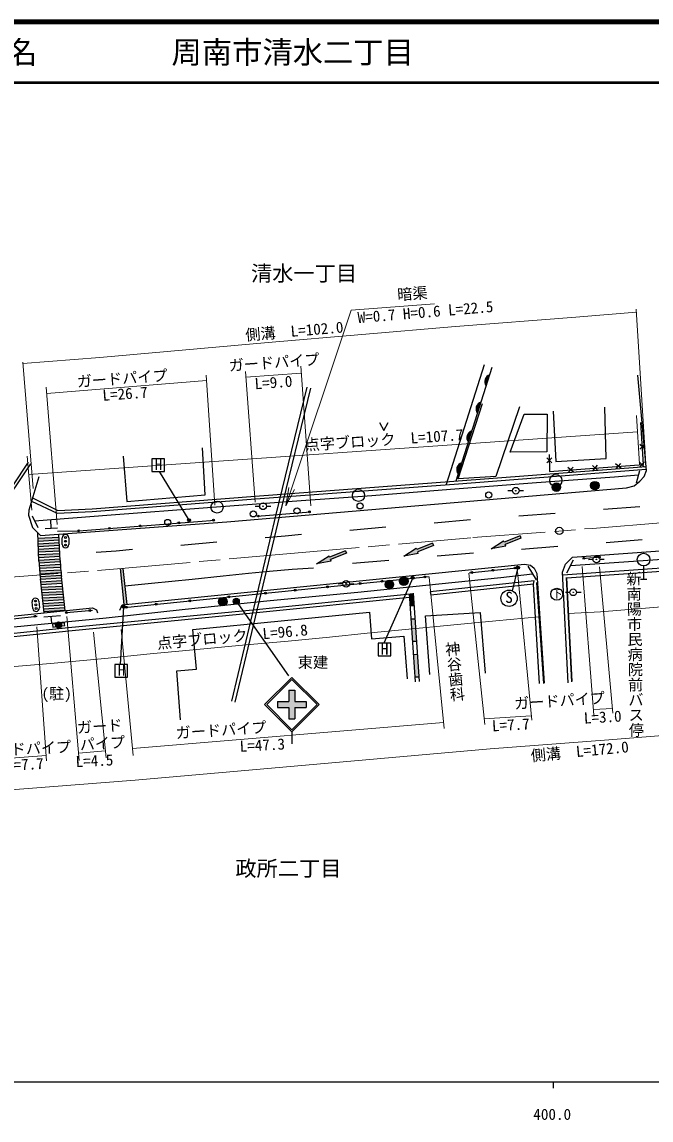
# Model space of a CAD drawing. Units: millimetres at full size, sheet at 1:1000; details may follow other scales. Extents: x 40000 to 215591630, y -28393650 to 380000.
# Drawn here: x 380353 to 484150, y 198715 to 380000 of the extents above; entities that cross this region are included whole.
import ezdxf
from ezdxf.enums import TextEntityAlignment as Align

# ---------------------------------------------------------------- set-up
doc = ezdxf.new("R2010")
doc.units = ezdxf.units.MM
doc.header["$LTSCALE"] = 1000
doc.linetypes.add('CHAIN', pattern=[18.5, 12, -1.5, 3.5, -1.5])
for name, color, linetype, lineweight in [('M-BGD', 7, 'Continuous', 25), ('M-BGD-EXST', 7, 'Continuous', 25), ('M-BMK', 2, 'CHAIN', 13), ('M-BMK-SRVR', 3, 'Continuous', 25), ('M-STR-HTXT', 7, 'Continuous', 13), ('M-STR-STRC', 7, 'Continuous', 25), ('M-TTL', 2, 'Continuous', 140), ('M-TTL-BAND', 7, 'Continuous', 25), ('M-TTL-LINE', 7, 'Continuous', 50)]:
    doc.layers.add(name, color=color, linetype=linetype, lineweight=lineweight)
doc.layers.add('M-BMK-HTXT', color=7, linetype='Continuous')
doc.layers.add('M-TTL-TXT', color=7, linetype='Continuous')
doc.styles.add('@ＭＳ ゴシック', font='')
doc.styles.add('ＭＳ ゴシック', font='')
doc.styles.get('@ＭＳ ゴシック').set_extended_font_data('@MS Gothic')
doc.styles.get('ＭＳ ゴシック').set_extended_font_data('MS Gothic')

# ---------------------------------------------------------------- blocks, each defined once
blk = doc.blocks.new('F25')
at = {"layer": 'M-BGD'}
blk.add_hatch(color=256, dxfattribs=at).paths.add_polyline_path([(-74, 44, 1), (26, 44, 1)])
for p, q in [((-574, 44), (-1324, 44)), ((526, 44), (1276, 44))]:
    blk.add_line(p, q, dxfattribs=at)
for radius in [550, 50]:
    blk.add_circle((-24, 44), radius, dxfattribs=at)
blk = doc.blocks.new('open_arrow')
at = {"color": 0, "linetype": 'Continuous', "lineweight": -2}
blk.add_lwpolyline([(7.5, 1.25), (0, 0), (7.5, -1.25)], dxfattribs=at)

msp = doc.modelspace()

# ---------------------------------------------------------------- hatches: boundary and pattern name
at = {"layer": 'M-BGD'}
for points in [[(457527, 321763, 0.51219), (456944, 319935)], [(456082, 317231, 0.51219), (455499, 315403)], [(454568, 312484, 0.51219), (453985, 310655)], [(452892, 307227, 0.51219), (452309, 305399)], [(467833, 303196, 1), (469233, 303196, 0.41421), (468533, 303896, 0.41421)], [(474169, 303452, 1), (475569, 303452, 0.41421), (474869, 304152, 0.41421)], [(442654, 287688, 1), (444054, 287688, 0.41421), (443354, 288388, 0.41421)], [(440272, 287149, 1), (441672, 287149, 0.41421), (440972, 287849, 0.41421)], [(412794, 284295, 1), (414194, 284295, 0.41421), (413494, 284995, 0.41421)], [(444930, 285664), (444233, 285593), (444365, 283636), (445063, 283683)], [(445211, 281488), (444513, 281441), (444762, 277749), (445460, 277796)], [(385893, 280396, 1), (386885, 280522, 1)], [(445609, 275601), (444910, 275554), (445159, 271863), (445858, 271910)]]:
    msp.add_hatch(color=256, dxfattribs=at).paths.add_polyline_path(points)
at = {"layer": 'M-BGD-EXST'}
for points in [[(408185, 297747, 0.41421), (407935, 297997, 0.41421), (407685, 297747, 1)], [(462448, 289913, 0.41421), (462198, 290163, 0.41421), (461948, 289913, 1)], [(445074, 288233, 0.41421), (444824, 288483, 0.41421), (444574, 288233, 1)], [(397369, 283459, 0.41421), (397119, 283709, 0.41421), (396869, 283459, 1)]]:
    msp.add_hatch(color=256, dxfattribs=at).paths.add_polyline_path(points)
at = {"layer": 'M-STR-STRC'}
for points in [[(382988, 294759), (383008, 294309), (386503, 294510), (386483, 294960)], [(383028, 293859), (383048, 293410), (386543, 293611), (386523, 294060)], [(445650, 292521), (448262, 293561), (448115, 293931), (445503, 292891), (445401, 293146), (443349, 291819), (445752, 292266)], [(460076, 293732), (462688, 294772), (462541, 295142), (459929, 294102), (459827, 294357), (457775, 293030), (460178, 293477)], [(386583, 292712), (386563, 293161), (383068, 292960), (383088, 292511)], [(383108, 292061), (383128, 291611), (386623, 291812), (386603, 292262)], [(431270, 291261), (433881, 292301), (433734, 292670), (431123, 291630), (431021, 291886), (428969, 290559), (431371, 291005)], [(386664, 290913), (386654, 291115), (386643, 291363), (383148, 291162), (383157, 290958, 0.00138), (383169, 290712), (386664, 290913)], [(386689, 290464, 0.00274), (386719, 290015), (386689, 290464), (383194, 290263, 0.00252), (383224, 289814), (386719, 290015)], [(383258, 289365, 0.00252), (383297, 288917), (386793, 289118, -0.00274), (386754, 289566)], [(383340, 288468, 0.00239), (383385, 288044), (383388, 288020), (386887, 288222), (386864, 288431, -0.00146), (386838, 288670)], [(396997, 289789), (396549, 289749), (397181, 283806), (397628, 283851)], [(386937, 287774), (383438, 287573), (383488, 287125), (386987, 287326)], [(383538, 286677), (383587, 286229), (387087, 286430), (387037, 286878)], [(387184, 285555), (387136, 285982), (383637, 285781), (383685, 285354)], [(387284, 284659), (387234, 285107), (383735, 284906), (383784, 284458)], [(416218, 284369, 0.41421), (415718, 284869, 0.41421), (415218, 284369, 1)], [(383834, 284010), (383884, 283562), (387383, 283763), (387334, 284211)], [(387433, 283316), (383934, 283114), (383984, 282666), (387483, 282868)], [(422535, 267800), (424396, 267800), (424396, 269660), (425396, 269659), (425396, 267800), (427255, 267800), (427255, 266800), (425396, 266800), (425395, 264939), (424395, 264940), (424396, 266800), (422535, 266800)]]:
    msp.add_hatch(color=256, dxfattribs=at).paths.add_polyline_path(points)

# ---------------------------------------------------------------- linework, layer by layer
at = {"layer": 'M-BGD'}
for p, q in [((456622, 323368), (450323, 303615)), ((457908, 322957), (451922, 304186)), ((482285, 310289), (483174, 309500)), ((482330, 309452), (483124, 310347)), ((381372, 307322), (375132, 297960)), ((381747, 307072), (375232, 297299)), ((466939, 308034), (467788, 307202)), ((466943, 307196), (467779, 308050)), ((471337, 305666), (470430, 306446)), ((470501, 305608), (471276, 306510)), ((475392, 305972), (474485, 306752)), ((474556, 305914), (475331, 306816)), ((479213, 306261), (478306, 307040)), ((478377, 306202), (479153, 307104)), ((483060, 306521), (482214, 307366)), ((482222, 306525), (483062, 307366)), ((419135, 298409), (427982, 299142)), ((469588, 288732), (501403, 290953)), ((472866, 291442), (475884, 291676)), ((482925, 290191), (482925, 288016)), ((397267, 283340), (447565, 288452)), ((454146, 289072), (461947, 289884)), ((464884, 287759), (447734, 285917)), ((464755, 287192), (464884, 287759)), ((444233, 285593), (445212, 271076)), ((444927, 285698), (445911, 271123)), ((447734, 285917), (447792, 285370)), ((387706, 282484), (391992, 282876)), ((444365, 283636), (445063, 283683)), ((375357, 281112), (382852, 281919)), ((444513, 281441), (445211, 281488)), ((444762, 277749), (445460, 277796)), ((444910, 275554), (445609, 275601)), ((445159, 271863), (445858, 271910))]:
    msp.add_line(p, q, dxfattribs=at)
for points in [[(383129, 304905), (381507, 299426), (381433, 298594), (382088, 296555), (383434, 295235), (414173, 297497), (480087, 303088), (481395, 303442), (482318, 304203), (483004, 304938), (483392, 305966), (481949, 321705)], [(427363, 319688), (422263, 298668), (414899, 267852)], [(427946, 319546), (422846, 298528), (415483, 267712)], [(462457, 316435), (458528, 304975), (452331, 304588), (456316, 317032)], [(468010, 315763), (468416, 307440), (476741, 307933), (476509, 316401)], [(439351, 313852), (440067, 312556), (440783, 313852)], [(467350, 308565), (467379, 305790), (482899, 306962), (482490, 313886)], [(397040, 308291), (397628, 300813), (410558, 301908), (410131, 309680)], [(382098, 301422), (386283, 299348), (391919, 299624), (418857, 301709), (451616, 304163), (483332, 306619)], [(381947, 300910), (386183, 298893), (391947, 299175), (418891, 301260), (451650, 303714), (483373, 306171)], [(386238, 295923), (389708, 295998), (412189, 297775)], [(470493, 270893), (469565, 289186), (470013, 290503), (471216, 291667), (533540, 296169), (537214, 296169), (539339, 295323), (540460, 293915), (541235, 292094), (541307, 291105), (542849, 268643)], [(396500, 282870), (396866, 283774), (463289, 290467), (464259, 290311), (464855, 289835), (465302, 288920), (466505, 270822)], [(471144, 271134), (470273, 288228), (500640, 290349)], [(465749, 270787), (464755, 287192), (447792, 285370)], [(482400, 288016), (482925, 288016), (483450, 288016)], [(370947, 277693), (388098, 279468), (419072, 282481), (444270, 285044)], [(371068, 278259), (388043, 280016), (419018, 283028), (444930, 285664)], [(368509, 266299), (371104, 278427), (371857, 280596), (372736, 281307), (392009, 283264), (392648, 282949), (392796, 282442)], [(406517, 264787), (405917, 272872), (409166, 273155), (408530, 279687), (437702, 282556), (438019, 278144), (443354, 278620), (443925, 271573)], [(447668, 272273), (446910, 281971), (455972, 282530), (456770, 272513)], [(385918, 280626), (385369, 280556), (385425, 280110), (385974, 280180)], [(387381, 280585), (387353, 280808), (386804, 280738)], [(386860, 280292), (387409, 280362), (387381, 280585)]]:
    msp.add_lwpolyline(points, dxfattribs=at)
msp.add_lwpolyline([(463217, 315274), (467009, 315227), (466962, 309042), (460891, 308949)], close=True, dxfattribs=at)
for centre, radius in [((468533, 303196), 700), ((474869, 303452), 700), ((457371, 301909), 500), ((418526, 298776), 500), ((425738, 299288), 500), ((427782, 299126), 150), ((436143, 300095), 500), ((404405, 297381), 500), ((406258, 297306), 150), ((411951, 297756), 150), ((419351, 298427), 150), ((389708, 295998), 150), ((394813, 296401), 150), ((399848, 296799), 150), ((482925, 291241), 1050), ((473076, 291458), 150), ((475578, 291652), 150), ((443354, 287688), 700), ((446811, 288375), 150), ((454566, 289116), 150), ((458046, 289478), 150), ((461707, 289859), 150), ((430755, 286743), 150), ((436170, 287294), 150), ((439791, 287662), 150), ((440972, 287149), 700), ((443934, 288083), 150), ((413494, 284295), 700), ((414487, 285090), 150), ((420552, 285706), 150), ((425435, 286203), 150), ((391565, 282836), 150), ((397603, 283374), 150), ((402519, 283874), 150), ((408055, 284436), 150), ((382520, 281884), 150), ((387706, 282484), 150), ((386389, 280459), 500)]:
    msp.add_circle(centre, radius, dxfattribs=at)
for centre in [(457894, 320639), (456449, 316107), (454935, 311360), (453259, 306103)]:
    msp.add_arc(centre, 1182, 108.07135, 216.5565, dxfattribs=at)
at = {"layer": 'M-BGD-EXST'}
for p, q in [((403893, 307882), (401793, 307882)), ((401793, 307882), (401793, 305782)), ((403893, 305782), (403893, 307882)), ((401793, 305782), (403893, 305782)), ((407935, 297747), (403068, 305782)), ((462198, 289913), (461219, 286103)), ((444824, 288233), (440078, 277429)), ((397119, 283459), (396574, 273933)), ((441219, 277429), (439119, 277429)), ((439119, 277429), (439119, 275329)), ((441219, 275329), (441219, 277429)), ((397789, 273933), (395689, 273933)), ((395689, 273933), (395689, 271833)), ((397789, 271833), (397789, 273933)), ((439119, 275329), (441219, 275329)), ((395689, 271833), (397789, 271833))]:
    msp.add_line(p, q, dxfattribs=at)
for centre, radius in [((468438, 304302), 1000), ((435888, 301839), 1000), ((412542, 299913), 1000), ((407935, 297747), 250), ((462198, 289913), 250), ((444824, 288233), 250), ((468593, 285519), 1000), ((460720, 284849), 1350), ((397119, 283459), 250)]:
    msp.add_circle(centre, radius, dxfattribs=at)
at = {"layer": 'M-BMK'}
msp.add_lwpolyline([(374381, 288020), (396128, 289712), (424045, 292191), (454742, 294861), (474465, 296391), (492270, 297813), (519983, 299894), (550468, 302005), (569660, 303668)], dxfattribs=at)
at = {"layer": 'M-BMK-SRVR'}
msp.add_circle((469022, 295969), 600, dxfattribs=at)
at = {"layer": 'M-STR-HTXT'}
for p, q in [((481687, 332588), (483296, 307004)), ((380482, 323859), (382204, 302971)), ((426346, 323156), (427989, 300101)), ((410728, 321713), (412180, 300204)), ((418840, 300697), (417239, 322318)), ((426428, 322008), (417309, 321372)), ((386156, 297007), (384352, 319704)), ((410790, 320799), (384437, 318643)), ((481759, 315053), (482251, 307012)), ((381449, 305289), (481926, 312316)), ((381185, 308341), (381958, 299424)), ((472804, 290126), (474718, 265534)), ((447545, 288344), (450006, 263344)), ((454068, 288986), (456707, 264009)), ((462100, 289258), (464469, 264722)), ((470164, 288266), (471036, 271043)), ((477873, 265868), (475646, 290053)), ((465274, 287460), (466400, 270788)), ((387777, 281833), (389783, 258095)), ((384389, 258024), (382818, 280158)), ((394218, 258528), (392180, 279271)), ((396702, 279686), (398719, 258910)), ((474644, 266496), (477798, 266684)), ((464397, 265464), (456604, 264977)), ((449906, 264362), (398606, 260069)), ((394108, 259650), (389683, 259276)), ((384327, 258896), (377108, 258334))]:
    msp.add_line(p, q, dxfattribs=at)
for points in [[(380503, 323602), (393223, 324591), (420980, 327057), (451872, 329743), (471718, 331283), (481719, 332081)], [(423907, 300112), (434678, 332429), (448402, 333443)], [(540897, 287954), (534636, 287331), (525826, 286639), (515040, 285780), (502515, 284784), (487256, 283535), (475827, 282637), (470463, 282364)], [(372441, 273032), (385052, 274080), (394007, 274915), (401529, 275660), (410338, 276513), (416752, 277095), (424271, 277785), (431120, 278458), (437313, 279076), (451069, 280413), (458552, 281133), (465655, 281817)], [(373106, 252808), (377123, 253127), (399034, 254832), (427109, 257325), (457611, 259978), (477211, 261499), (494974, 262917), (522503, 264985), (542943, 266400)]]:
    msp.add_lwpolyline(points, dxfattribs=at)
at = {"layer": 'M-STR-STRC'}
for p, q in [((482259, 305883), (481688, 303855)), ((476296, 299546), (482277, 300024)), ((382008, 298490), (382949, 296534)), ((385033, 297796), (385111, 296407)), ((448385, 297319), (454362, 297839)), ((462338, 298459), (468320, 298923)), ((383157, 290958), (382946, 295714)), ((384181, 296355), (386201, 296468)), ((434437, 296106), (440415, 296626)), ((382988, 294759), (386483, 294960)), ((383008, 294309), (386503, 294510)), ((383028, 293859), (386523, 294060)), ((386654, 291115), (386461, 295458)), ((386989, 293718), (386989, 294818)), ((388089, 294818), (388089, 293718)), ((406546, 293649), (412522, 294179)), ((448115, 293931), (445503, 292891)), ((448115, 293931), (448262, 293561)), ((457775, 293030), (459827, 294357)), ((459929, 294102), (459827, 294357)), ((462541, 295142), (459929, 294102)), ((462688, 294772), (460076, 293732)), ((460178, 293477), (460076, 293732)), ((462541, 295142), (462688, 294772)), ((476734, 294064), (482715, 294542)), ((383048, 293410), (386543, 293611)), ((383068, 292960), (386563, 293161)), ((383088, 292511), (386583, 292712)), ((383108, 292061), (386603, 292262)), ((428969, 290559), (431021, 291886)), ((431123, 291630), (431021, 291886)), ((433734, 292670), (431123, 291630)), ((433881, 292301), (431270, 291261)), ((433734, 292670), (433881, 292301)), ((443349, 291819), (445401, 293146)), ((445752, 292266), (443349, 291819)), ((445503, 292891), (445401, 293146)), ((448262, 293561), (445650, 292521)), ((445752, 292266), (445650, 292521)), ((448861, 291840), (454839, 292360)), ((460178, 293477), (457775, 293030)), ((462764, 292976), (468746, 293440)), ((383128, 291611), (386623, 291812)), ((383148, 291162), (386643, 291363)), ((383169, 290712), (386664, 290913)), ((383194, 290263), (386689, 290464)), ((431371, 291005), (428969, 290559)), ((431371, 291005), (431270, 291261)), ((434914, 290627), (440891, 291147)), ((463800, 290136), (465202, 287876)), ((471325, 291137), (470200, 288976)), ((383224, 289814), (386719, 290015)), ((383258, 289365), (386754, 289566)), ((383297, 288917), (386793, 289118)), ((383340, 288468), (386838, 288670)), ((387490, 282805), (386864, 288431)), ((396549, 289749), (397181, 283806)), ((396997, 289789), (397628, 283851)), ((384008, 282452), (383385, 288044)), ((383388, 288020), (386887, 288222)), ((383438, 287573), (386937, 287774)), ((383487, 287125), (386986, 287326)), ((383537, 286677), (387036, 286878)), ((383586, 286229), (387085, 286430)), ((383636, 285781), (387135, 285982)), ((383684, 285354), (387183, 285555)), ((383734, 284906), (387233, 285107)), ((383783, 284458), (387282, 284659)), ((382126, 283180), (382035, 284276)), ((383132, 284367), (383223, 283271)), ((383833, 284010), (387332, 284211)), ((383882, 283562), (387381, 283763)), ((383932, 283114), (387431, 283315)), ((383981, 282666), (387480, 282868)), ((415718, 284369), (424304, 272045)), ((383939, 281776), (386689, 281984)), ((385115, 281865), (385222, 280766)), ((420395, 267300), (424895, 271800)), ((420748, 267300), (424895, 271446)), ((429395, 267300), (424895, 271800)), ((429042, 267300), (424895, 271446)), ((424396, 269660), (425396, 269659)), ((424396, 269660), (424396, 267800)), ((425396, 269659), (425396, 267800)), ((420395, 267300), (424895, 262799)), ((420748, 267300), (424895, 263153)), ((422535, 267800), (422535, 266800)), ((422535, 267800), (424396, 267800)), ((422535, 266800), (424396, 266800)), ((424396, 266800), (424395, 264940)), ((424895, 263153), (429042, 267300)), ((424895, 262800), (429395, 267300)), ((425396, 266800), (425395, 264939)), ((425396, 267800), (427255, 267800)), ((425396, 266800), (427255, 266800)), ((427255, 267800), (427255, 266800)), ((424395, 264940), (425395, 264939)), ((424895, 262800), (424895, 260800))]:
    msp.add_line(p, q, dxfattribs=at)
for points in [[(482056, 305160), (478148, 304874), (465272, 303933), (451084, 302840), (438058, 301784), (426417, 300919), (410986, 299811), (395047, 298598), (382442, 297588)], [(420491, 294887), (423782, 295179), (426468, 295413)], [(470877, 290277), (486018, 291293), (496431, 292059), (506913, 292784), (517389, 293649), (527088, 294295), (536805, 295099), (540409, 292757)], [(392597, 292446), (395879, 292701), (398577, 292941)], [(372199, 279504), (394220, 281638), (407307, 283029), (421279, 284492), (435757, 285882), (449131, 287223), (459368, 288303), (464585, 288870)], [(428449, 289845), (424954, 289585), (421221, 289261), (417735, 288929), (413525, 288480), (408409, 287968), (401746, 287304), (397308, 286870)]]:
    msp.add_lwpolyline(points, dxfattribs=at)
for centre, radius in [((387533, 294883), 150), ((387533, 294263), 150), ((387533, 293643), 150), ((415718, 284369), 500), ((382583, 284396), 150), ((382634, 283778), 150), ((382686, 283160), 150)]:
    msp.add_circle(centre, radius, dxfattribs=at)
for centre, radius, start, end in [((387539, 294818), 550, 90, 180), ((387539, 293718), 550, 180, 270), ((387539, 294818), 550, 0, 90), ((387539, 293718), 550, 270, 0), ((427727, 292978), 44615, 182.59526, 186.3499), ((427727, 292978), 41115, 182.59715, 186.3499), ((382583, 284321), 550, 94.75273, 184.75273), ((382583, 284321), 550, 4.75273, 94.75273), ((382675, 283225), 550, 184.75273, 274.75273), ((382675, 283225), 550, 274.75273, 4.75273)]:
    msp.add_arc(centre, radius, start, end, dxfattribs=at)
at = {"layer": 'M-TTL'}
msp.add_line((680000, 380000), (40000, 380000), dxfattribs=at)
at = {"layer": 'M-TTL-BAND'}
for p, q in [((40000, 205000), (579000, 205000)), ((468000, 205000), (468000, 204000))]:
    msp.add_line(p, q, dxfattribs=at)
at = {"layer": 'M-TTL-LINE'}
msp.add_line((40000, 370000), (680000, 370000), dxfattribs=at)

# ---------------------------------------------------------------- block references
at = {"rotation": 1.96421}
for p in [(461853, 302571), (420151, 299998), (475162, 291229), (433865, 287191), (471336, 285795)]:
    msp.add_blockref('F25', p, dxfattribs=at)
at = {"layer": 'M-STR-HTXT', "xscale": 400, "yscale": 400, "rotation": 71.6}
msp.add_blockref('open_arrow', (423907, 300112), dxfattribs=at)

# ---------------------------------------------------------------- texts
at = {"layer": 'M-BGD-EXST', "style": 'ＭＳ ゴシック'}
for s, height, p in [('H', 1833, (402246, 305474)), ('下', 1320, (467740, 284532)), ('H', 1833, (439572, 275021)), ('H', 1833, (396142, 271525))]:
    msp.add_text(s, height=height, dxfattribs=at).set_placement(p, align=Align.BOTTOM_LEFT)
msp.add_text('S', height=1833, rotation=358.508, dxfattribs=at).set_placement((460065, 283557), align=Align.BOTTOM_LEFT)
at = {"layer": 'M-BMK-HTXT', "style": 'ＭＳ ゴシック'}
for s, height, p in [('清水一丁目', 2566, (418148, 336444)), ('東建', 1833, (425865, 272821)), ('(駐)', 1833, (383579, 267662)), ('政所二丁目', 2566, (415570, 238197))]:
    msp.add_text(s, height=height, dxfattribs=at).set_placement(p, align=Align.BOTTOM_LEFT)
at = {"layer": 'M-BMK-HTXT', "style": '@ＭＳ ゴシック'}
for s, rotation, p in [('新南陽市民病院前バス停', 270.919, (479813, 289339)), ('神谷歯科', 275.654, (449831, 277577))]:
    msp.add_text(s, height=1833, rotation=rotation, dxfattribs=at).set_placement(p, align=Align.BOTTOM_LEFT)
at = {"layer": 'M-STR-HTXT', "style": 'ＭＳ ゴシック'}
for s, rotation, p in [('暗渠', 4.226, (442381, 333500)), ('W=0.7 H=0.6 L=22.5', 4.754, (435868, 329722)), ('側溝  L=102.0', 4.747, (417332, 326848)), ('ガードパイプ', 4.116, (414581, 321802)), ('ガードパイプ', 4.116, (389506, 319154)), ('L=9.0', 4.165, (418848, 318800)), ('L=26.7', 4.165, (393741, 316896)), ('点字ブロック  L=107.7', 3.799, (427108, 308685)), ('点字ブロック  L=96.8', 5.187, (402760, 275948)), ('ガードパイプ', 3.783, (461662, 265998)), ('ガード', 3.595, (389527, 262022)), ('ガードパイプ', 3.783, (405818, 261146)), ('L=7.7', 3.249, (457984, 262325)), ('L=3.0', 3.249, (473146, 263606)), ('ガードパイプ', 2.694, (373555, 258210)), ('パイプ', 3.595, (389980, 259210)), ('L=47.3', 3.249, (416361, 258942)), ('側溝  L=172.0', 5.328, (464443, 257389)), ('L=7.7', 2.948, (377787, 255810)), ('L=4.5', 2.948, (389275, 256415))]:
    msp.add_text(s, height=1833, rotation=rotation, dxfattribs=at).set_placement(p, align=Align.BOTTOM_LEFT)
at = {"layer": 'M-TTL-BAND', "style": 'ＭＳ ゴシック'}
msp.add_text('400.0', height=1833, dxfattribs=at).set_placement((467844, 198195), align=Align.BOTTOM_CENTER)
at = {"layer": 'M-TTL-TXT', "style": 'ＭＳ ゴシック'}
for s, p in [('地 名', (370380, 375000)), ('周南市清水二丁目', (405024, 375000))]:
    msp.add_text(s, height=3666, dxfattribs=at).set_placement(p, align=Align.MIDDLE_LEFT)

doc.saveas('drawing.dxf')
